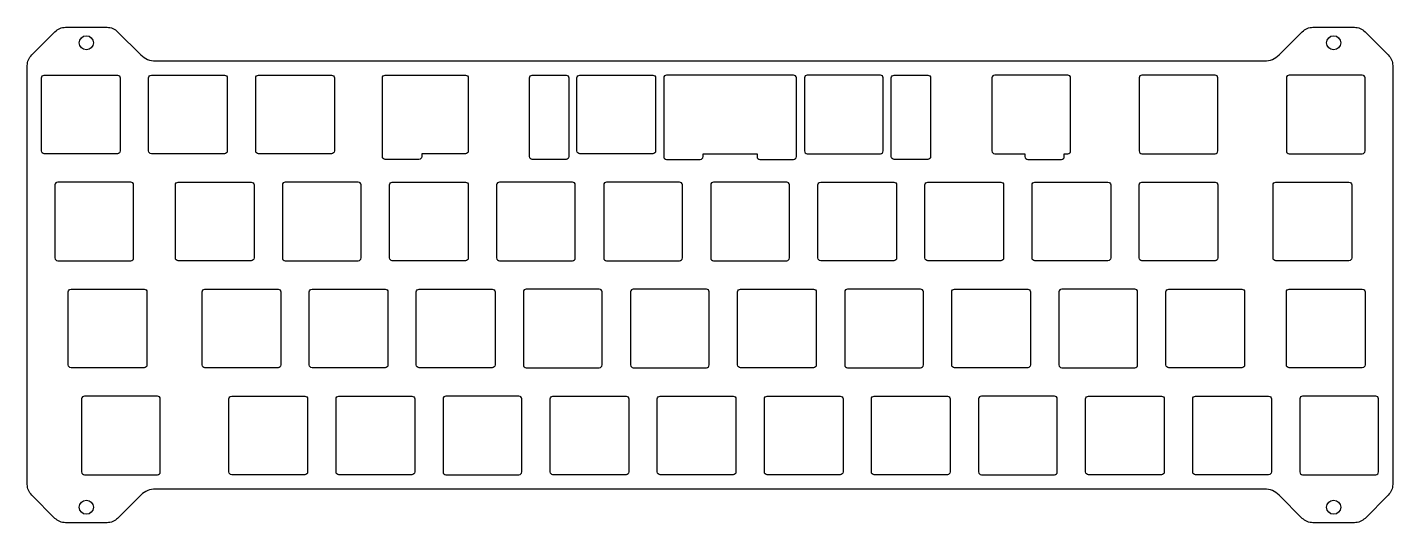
# Model space of a CAD drawing. Header units: millimetres. Extents: x -36 to 207, y -91 to -3.
import ezdxf

# ---------------------------------------------------------------- set-up
doc = ezdxf.new("R2010")
doc.units = ezdxf.units.MM
doc.layers.get('0').update_dxf_attribs({"linetype": 'CONTINUOUS'})

msp = doc.modelspace()

# ---------------------------------------------------------------- linework, layer by layer
for points in [[(-22.03, -3.03, -0.198912), (-20.14, -3.81), (-16, -7.95, 0.198912), (-13.4, -9.03), (183.86, -9.03, 0.198912), (186.46, -7.95), (190.6, -3.81, -0.198912), (192.49, -3.03), (199.86, -3.03, -0.198912), (201.75, -3.81), (205.89, -7.95, -0.198912), (206.67, -9.84), (206.67, -84.41, -0.198912), (205.89, -86.31), (201.75, -90.45, -0.198912), (199.86, -91.23), (192.49, -91.23, -0.198912), (190.6, -90.45), (186.46, -86.31, 0.198912), (183.86, -85.23), (-13.4, -85.23, 0.195722), (-15.96, -86.27, -0.00003), (-15.96, -86.27), (-20.14, -90.45, -0.198912), (-22.03, -91.23), (-29.4, -91.23, -0.198912), (-31.29, -90.45), (-35.43, -86.31, -0.198912), (-36.21, -84.41), (-36.21, -9.84, -0.198912), (-35.43, -7.95), (-31.29, -3.81, -0.198912), (-29.4, -3.03)], [(-19.69, -25.05, -0.414214), (-20.19, -25.55), (-33.19, -25.55, -0.414214), (-33.69, -25.05), (-33.69, -12.05, -0.414214), (-33.19, -11.55), (-20.19, -11.55, -0.414214), (-19.69, -12.05)], [(-0.64, -25.05, -0.414214), (-1.14, -25.55), (-14.14, -25.55, -0.414214), (-14.64, -25.05), (-14.64, -12.05, -0.414214), (-14.14, -11.55), (-1.14, -11.55, -0.414214), (-0.64, -12.05)], [(4.41, -12.05, -0.414214), (4.91, -11.55), (17.91, -11.55, -0.414214), (18.41, -12.05), (18.41, -25.05, -0.414214), (17.91, -25.55), (4.91, -25.55, -0.414214), (4.41, -25.05)], [(26.96, -12.05, -0.414214), (27.46, -11.55), (41.72, -11.55, -0.414214), (42.22, -12.05), (42.22, -25.05, -0.414214), (41.72, -25.55), (33.96, -25.55), (33.96, -26.05, -0.414214), (33.46, -26.55), (27.46, -26.55, -0.414214), (26.96, -26.05)], [(60.12, -26.05, -0.414214), (59.62, -26.55), (53.62, -26.55, -0.414214), (53.12, -26.05), (53.12, -12.05, -0.414214), (53.62, -11.55), (59.62, -11.55, -0.414214), (60.12, -12.05)], [(61.56, -12.05, -0.414214), (62.06, -11.55), (75.06, -11.55, -0.414214), (75.56, -12.05), (75.56, -25.05, -0.414214), (75.06, -25.55), (62.06, -25.55, -0.414214), (61.56, -25.05)], [(100.6, -26.05), (100.6, -12.05, 0.414214), (100.1, -11.55), (77.5, -11.55, 0.414214), (77, -12.05), (77, -26.05, 0.414214), (77.5, -26.55), (83.5, -26.55, 0.414214), (84, -26.05), (84, -25.55), (93.6, -25.55), (93.6, -26.05, 0.414214), (94.1, -26.55), (100.1, -26.55, 0.414214)], [(116.04, -25.05), (116.04, -12.05, 0.414214), (115.54, -11.55), (102.54, -11.55, 0.414214), (102.04, -12.05), (102.04, -25.05, 0.414214), (102.54, -25.55), (115.54, -25.55, 0.414214)], [(124.48, -26.05, -0.414214), (123.98, -26.55), (117.98, -26.55, -0.414214), (117.48, -26.05), (117.48, -12.05, -0.414214), (117.98, -11.55), (123.98, -11.55, -0.414214), (124.48, -12.05)], [(148.26, -26.05), (148.26, -25.55), (148.88, -25.55, 0.414214), (149.38, -25.05), (149.38, -12.05, 0.414214), (148.88, -11.55), (135.88, -11.55, 0.414214), (135.38, -12.05), (135.38, -25.05, 0.414214), (135.88, -25.55), (141.26, -25.55), (141.26, -26.05, 0.414214), (141.76, -26.55), (147.76, -26.55, 0.414214)], [(161.57, -12.05), (161.57, -25.05, 0.414214), (162.07, -25.55), (175.07, -25.55, 0.414214), (175.57, -25.05), (175.57, -12.05, 0.414214), (175.07, -11.55), (162.07, -11.55, 0.414214)], [(188.27, -25.55), (201.27, -25.55, 0.414214), (201.77, -25.05), (201.77, -12.05, 0.414214), (201.27, -11.55), (188.27, -11.55, 0.414214), (187.77, -12.05), (187.77, -25.05, 0.414214)], [(-30.81, -44.6), (-17.81, -44.6, 0.414214), (-17.31, -44.1), (-17.31, -31.1, 0.414214), (-17.81, -30.6), (-30.81, -30.6, 0.414214), (-31.31, -31.1), (-31.31, -44.1, 0.414214)], [(-9.38, -44.6, -0.414214), (-9.88, -44.1), (-9.88, -31.1, -0.414214), (-9.38, -30.6), (3.62, -30.6, -0.414214), (4.12, -31.1), (4.12, -44.1, -0.414214), (3.62, -44.6)], [(9.17, -31.1), (9.17, -44.1, 0.414214), (9.67, -44.6), (22.67, -44.6, 0.414214), (23.17, -44.1), (23.17, -31.1, 0.414214), (22.67, -30.6), (9.67, -30.6, 0.414214)], [(28.72, -44.6, -0.414214), (28.22, -44.1), (28.22, -31.1, -0.414214), (28.72, -30.6), (41.72, -30.6, -0.414214), (42.22, -31.1), (42.22, -44.1, -0.414214), (41.72, -44.6)], [(47.77, -44.6), (60.77, -44.6, 0.414214), (61.27, -44.1), (61.27, -31.1, 0.414214), (60.77, -30.6), (47.77, -30.6, 0.414214), (47.27, -31.1), (47.27, -44.1, 0.414214)], [(66.82, -44.6), (79.82, -44.6, 0.414214), (80.32, -44.1), (80.32, -31.1, 0.414214), (79.82, -30.6), (66.82, -30.6, 0.414214), (66.32, -31.1), (66.32, -44.1, 0.414214)], [(98.87, -30.6), (85.87, -30.6, 0.414214), (85.37, -31.1), (85.37, -44.1, 0.414214), (85.87, -44.6), (98.87, -44.6, 0.414214), (99.37, -44.1), (99.37, -31.1, 0.414214)], [(104.92, -44.6, -0.414214), (104.42, -44.1), (104.42, -31.1, -0.414214), (104.92, -30.6), (117.92, -30.6, -0.414214), (118.42, -31.1), (118.42, -44.1, -0.414214), (117.92, -44.6)], [(137.47, -44.1, -0.414214), (136.97, -44.6), (123.97, -44.6, -0.414214), (123.47, -44.1), (123.47, -31.1, -0.414214), (123.97, -30.6), (136.97, -30.6, -0.414214), (137.47, -31.1)], [(156.02, -30.6, -0.414214), (156.52, -31.1), (156.52, -44.1, -0.414214), (156.02, -44.6), (143.02, -44.6, -0.414214), (142.52, -44.1), (142.52, -31.1, -0.414214), (143.02, -30.6)], [(161.57, -31.1, -0.414214), (162.07, -30.6), (175.07, -30.6, -0.414214), (175.57, -31.1), (175.57, -44.1, -0.414214), (175.07, -44.6), (162.07, -44.6, -0.414214), (161.57, -44.1)], [(185.89, -44.6, -0.414214), (185.39, -44.1), (185.39, -31.1, -0.414214), (185.89, -30.6), (198.89, -30.6, -0.414214), (199.39, -31.1), (199.39, -44.1, -0.414214), (198.89, -44.6)], [(-14.93, -63.15, -0.414214), (-15.43, -63.65), (-28.43, -63.65, -0.414214), (-28.93, -63.15), (-28.93, -50.15, -0.414214), (-28.43, -49.65), (-15.43, -49.65, -0.414214), (-14.93, -50.15)], [(8.39, -49.65, -0.414214), (8.89, -50.15), (8.89, -63.15, -0.414214), (8.39, -63.65), (-4.61, -63.65, -0.414214), (-5.11, -63.15), (-5.11, -50.15, -0.414214), (-4.61, -49.65)], [(27.94, -63.15, -0.414214), (27.44, -63.65), (14.44, -63.65, -0.414214), (13.94, -63.15), (13.94, -50.15, -0.414214), (14.44, -49.65), (27.44, -49.65, -0.414214), (27.94, -50.15)], [(32.99, -50.15, -0.414214), (33.49, -49.65), (46.49, -49.65, -0.414214), (46.99, -50.15), (46.99, -63.15, -0.414214), (46.49, -63.65), (33.49, -63.65, -0.414214), (32.99, -63.15)], [(52.54, -63.65), (65.54, -63.65, 0.414214), (66.04, -63.15), (66.04, -50.15, 0.414214), (65.54, -49.65), (52.54, -49.65, 0.414214), (52.04, -50.15), (52.04, -63.15, 0.414214)], [(84.59, -49.65), (71.59, -49.65, 0.414214), (71.09, -50.15), (71.09, -63.15, 0.414214), (71.59, -63.65), (84.59, -63.65, 0.414214), (85.09, -63.15), (85.09, -50.15, 0.414214)], [(90.14, -50.15, -0.414214), (90.64, -49.65), (103.64, -49.65, -0.414214), (104.14, -50.15), (104.14, -63.15, -0.414214), (103.64, -63.65), (90.64, -63.65, -0.414214), (90.14, -63.15)], [(122.69, -49.65), (109.69, -49.65, 0.414214), (109.19, -50.15), (109.19, -63.15, 0.414214), (109.69, -63.65), (122.69, -63.65, 0.414214), (123.19, -63.15), (123.19, -50.15, 0.414214)], [(128.24, -50.15, -0.414214), (128.74, -49.65), (141.74, -49.65, -0.414214), (142.24, -50.15), (142.24, -63.15, -0.414214), (141.74, -63.65), (128.74, -63.65, -0.414214), (128.24, -63.15)], [(147.79, -63.65), (160.79, -63.65, 0.414214), (161.29, -63.15), (161.29, -50.15, 0.414214), (160.79, -49.65), (147.79, -49.65, 0.414214), (147.29, -50.15), (147.29, -63.15, 0.414214)], [(166.34, -50.15, -0.414214), (166.84, -49.65), (179.84, -49.65, -0.414214), (180.34, -50.15), (180.34, -63.15, -0.414214), (179.84, -63.65), (166.84, -63.65, -0.414214), (166.34, -63.15)], [(201.27, -49.65, -0.414214), (201.77, -50.15), (201.77, -63.15, -0.414214), (201.27, -63.65), (188.27, -63.65, -0.414214), (187.77, -63.15), (187.77, -50.15, -0.414214), (188.27, -49.65)], [(-26.05, -82.7), (-13.05, -82.7, 0.414214), (-12.55, -82.2), (-12.55, -69.2, 0.414214), (-13.05, -68.7), (-26.05, -68.7, 0.414214), (-26.55, -69.2), (-26.55, -82.2, 0.414214)], [(13.15, -68.7, -0.414214), (13.65, -69.2), (13.65, -82.2, -0.414214), (13.15, -82.7), (0.15, -82.7, -0.414214), (-0.35, -82.2), (-0.35, -69.2, -0.414214), (0.15, -68.7)], [(32.7, -82.2, -0.414214), (32.2, -82.7), (19.2, -82.7, -0.414214), (18.7, -82.2), (18.7, -69.2, -0.414214), (19.2, -68.7), (32.2, -68.7, -0.414214), (32.7, -69.2)], [(37.75, -69.2), (37.75, -82.2, 0.414214), (38.25, -82.7), (51.25, -82.7, 0.414214), (51.75, -82.2), (51.75, -69.2, 0.414214), (51.25, -68.7), (38.25, -68.7, 0.414214)], [(56.8, -69.2, -0.414214), (57.3, -68.7), (70.3, -68.7, -0.414214), (70.8, -69.2), (70.8, -82.2, -0.414214), (70.3, -82.7), (57.3, -82.7, -0.414214), (56.8, -82.2)], [(89.85, -82.2, -0.414214), (89.35, -82.7), (76.35, -82.7, -0.414214), (75.85, -82.2), (75.85, -69.2, -0.414214), (76.35, -68.7), (89.35, -68.7, -0.414214), (89.85, -69.2)], [(95.4, -82.7, -0.414214), (94.9, -82.2), (94.9, -69.2, -0.414214), (95.4, -68.7), (108.4, -68.7, -0.414214), (108.9, -69.2), (108.9, -82.2, -0.414214), (108.4, -82.7)], [(114.45, -82.7, -0.414214), (113.95, -82.2), (113.95, -69.2, -0.414214), (114.45, -68.7), (127.45, -68.7, -0.414214), (127.95, -69.2), (127.95, -82.2, -0.414214), (127.45, -82.7)], [(133.5, -82.7), (146.5, -82.7, 0.414214), (147, -82.2), (147, -69.2, 0.414214), (146.5, -68.7), (133.5, -68.7, 0.414214), (133, -69.2), (133, -82.2, 0.414214)], [(166.05, -82.2, -0.414214), (165.55, -82.7), (152.55, -82.7, -0.414214), (152.05, -82.2), (152.05, -69.2, -0.414214), (152.55, -68.7), (165.55, -68.7, -0.414214), (166.05, -69.2)], [(184.6, -68.7, -0.414214), (185.1, -69.2), (185.1, -82.2, -0.414214), (184.6, -82.7), (171.6, -82.7, -0.414214), (171.1, -82.2), (171.1, -69.2, -0.414214), (171.6, -68.7)], [(204.15, -82.2), (204.15, -69.2, 0.414214), (203.65, -68.7), (190.65, -68.7, 0.414214), (190.15, -69.2), (190.15, -82.2, 0.414214), (190.65, -82.7), (203.65, -82.7, 0.414214)]]:
    msp.add_lwpolyline(points, format="xyb", close=True)
for centre in [(-25.71, -5.78), (196.17, -5.78), (-25.71, -88.48), (196.17, -88.48)]:
    msp.add_circle(centre, 1.25)

doc.saveas('drawing.dxf')
